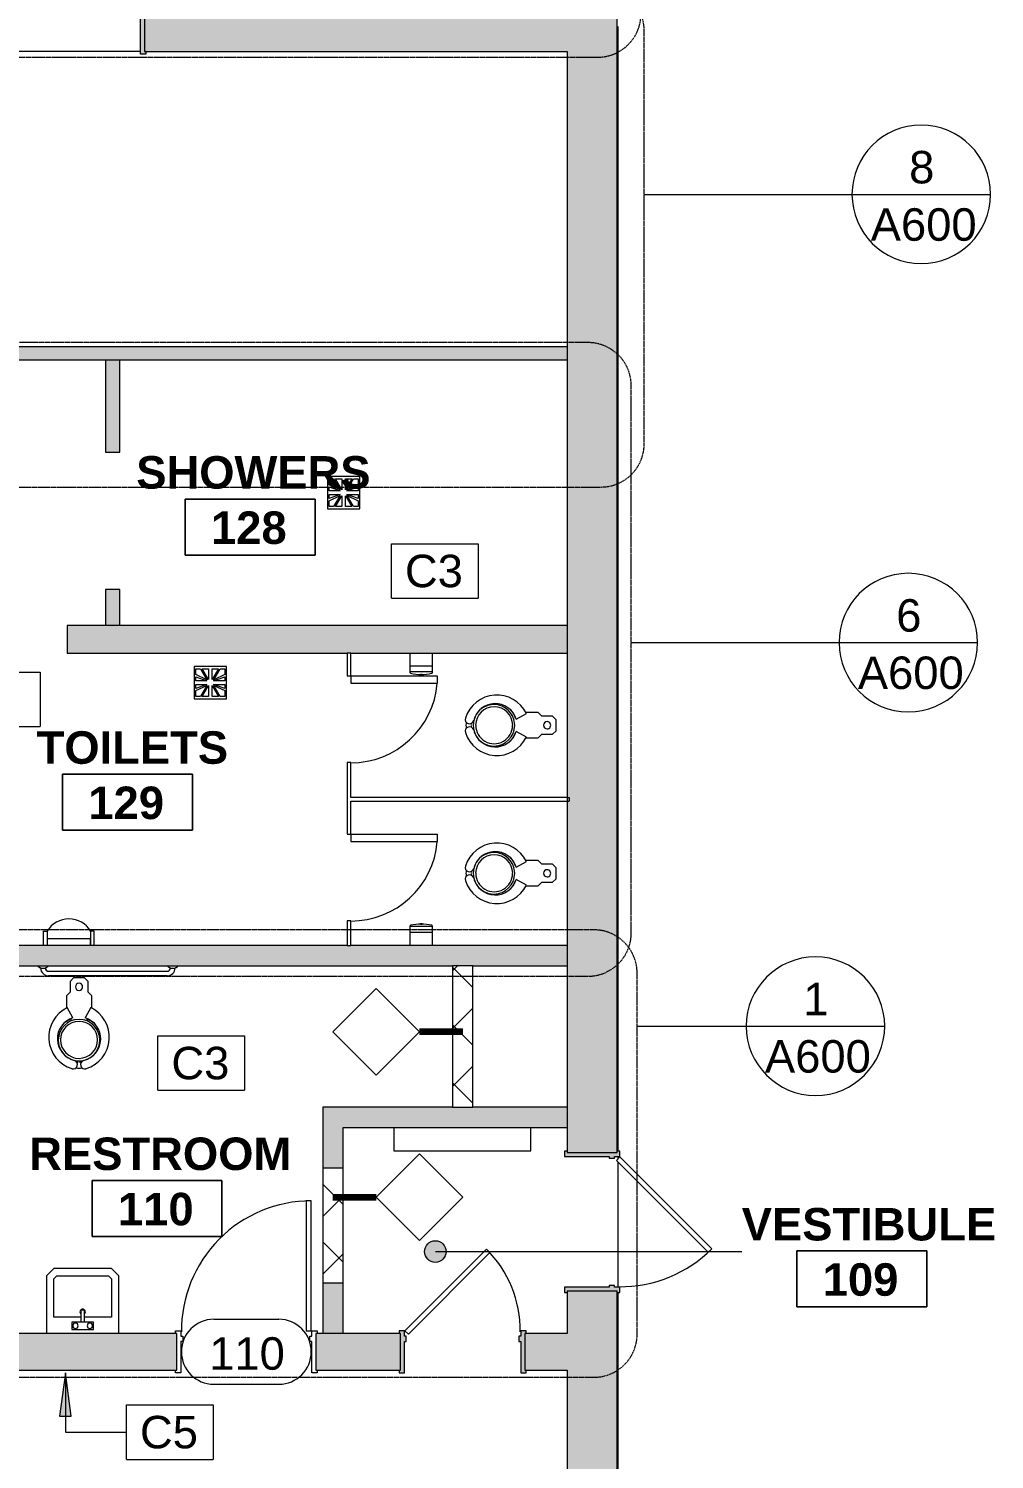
# Model space of a CAD drawing. Header units: inches. Extents: x 899 to 4491, y -721 to 1008.
# Drawn here: x 4172.1 to 4439.9, y 80.4 to 476.9 of the extents above; entities that cross this region are included whole.
import ezdxf

# ---------------------------------------------------------------- set-up
doc = ezdxf.new("R2010")
doc.units = ezdxf.units.IN
doc.header["$MEASUREMENT"] = 0
doc.linetypes.add('Dash Dot 3_16_', pattern=[0.3125, 0.1875, -0.0625, 0, -0.0625])
for name, color, linetype, lineweight in [('A-ANNO-KEYN', 231, 'Continuous', 9), ('A-ANNO-SYMB', 150, 'Continuous', 9), ('A-AREA-IDEN', 2, 'Continuous', 9), ('A-DOOR', 31, 'Continuous', 13), ('A-DOOR-IDEN', 31, 'Continuous', 9), ('A-FLOR', 192, 'Continuous', 13), ('A-WALL', 113, 'Continuous', 13), ('A-WALL-IDEN', 211, 'Continuous', 9), ('A-WALL-PATT', 111, 'Continuous', 13), ('I-FURN', 30, 'Continuous', 9), ('I-WALL', 2, 'Continuous', 13), ('M-EQPM', 50, 'Continuous', 13), ('P-SANR-FIXT', 6, 'Continuous', 13)]:
    doc.layers.add(name, color=color, linetype=linetype, lineweight=lineweight)
doc.styles.add('Arial', font='arial.ttf', dxfattribs={"height": 9})
doc.styles.add('Swis721 Lt BT', font='swissl.ttf', dxfattribs={"height": 9})
doc.styles.add('Swis721 Lt BT_B', font='', dxfattribs={"height": 9})
doc.styles.get('Swis721 Lt BT_B').set_extended_font_data('Swis721 Lt BT', bold=True)
pattern_1 = [(45, (3208.535, 0), (-8.01223, 8.01223), []), (135, (3208.535, 0), (-8.01223, -8.01223), [])]

# ---------------------------------------------------------------- blocks, each defined once
blk = doc.blocks.new('Door - Single - Solid Door 36_ x 84_-7220765-FIRST FLOOR CONSTRUCTION')
at = {"layer": 'A-DOOR'}
h = blk.add_hatch(color=250, dxfattribs=at)
h.paths.add_polyline_path([(22.12, 7.6), (22.12, -4.78), (21.62, -4.78), (21.62, -6.28), (22.12, -6.28), (22.12, -7.78), (23.62, -7.78), (23.62, -7.03), (23.24, -7.03), (23.24, 6.85), (23.62, 6.85), (23.62, 7.6), (23.24, 7.6)], flags=0)
h.paths.add_polyline_path([(-15.63, 7.6), (-15.63, 6.85), (-15.26, 6.85), (-15.26, -7.03), (-15.63, -7.03), (-15.63, -7.78), (-14.13, -7.78), (-14.13, -6.28), (-13.63, -6.28), (-13.63, -4.78), (-14.13, -4.78), (-14.13, 7.6), (-15.33, 7.6)], flags=0)
at = {"layer": 'A-DOOR', "color": 8, "lineweight": 20}
for p, q in [((-15.63, 7.6), (-14.13, 7.6)), ((-15.63, 6.85), (-15.63, 7.6)), ((-15.26, 6.85), (-15.63, 6.85)), ((-15.26, -7.03), (-15.26, 6.85)), ((-14.13, 7.6), (-14.13, -4.78)), ((22.12, 7.6), (23.62, 7.6)), ((22.12, -4.78), (22.12, 7.6)), ((23.24, 6.85), (23.24, -7.03)), ((23.62, 6.85), (23.24, 6.85)), ((23.62, 7.6), (23.62, 6.85)), ((-15.63, -7.03), (-15.26, -7.03)), ((-15.63, -7.78), (-15.63, -7.03)), ((-14.13, -7.78), (-15.63, -7.78)), ((-14.13, -4.78), (-13.63, -4.78)), ((-14.13, -6.28), (-14.13, -7.78)), ((-13.63, -6.28), (-14.13, -6.28)), ((-13.03, -6.8), (-14.01, -7.78)), ((-14.01, -7.78), (11.45, -33.23)), ((-13.63, -4.78), (-13.63, -6.28)), ((12.42, -32.26), (-13.03, -6.8)), ((21.62, -4.78), (22.12, -4.78)), ((21.62, -6.28), (21.62, -4.78)), ((22.12, -6.28), (21.62, -6.28)), ((22.12, -7.78), (22.12, -6.28)), ((23.62, -7.78), (22.12, -7.78)), ((23.24, -7.03), (23.62, -7.03)), ((23.62, -7.03), (23.62, -7.78)), ((11.45, -33.23), (12.42, -32.26))]:
    blk.add_line(p, q, dxfattribs=at)
at = {"layer": 'A-DOOR', "lineweight": 9}
blk.add_arc((-14.01, -7.78), 36, 315, 0.5, dxfattribs=at)
blk = doc.blocks.new('Door - Single - Solid Door 36_ x 84_-7220684-FIRST FLOOR CONSTRUCTION')
at = {"layer": 'A-DOOR'}
h = blk.add_hatch(color=250, dxfattribs=at)
h.paths.add_polyline_path([(23.62, 7.03), (23.62, 7.78), (22.12, 7.78), (22.12, 6.28), (21.62, 6.28), (21.62, 4.78), (22.12, 4.78), (22.12, -7.6), (23.62, -7.6), (23.62, -6.85), (23.24, -6.85), (23.24, 7.03)], flags=0)
h.paths.add_polyline_path([(-13.63, 4.78), (-13.63, 6.28), (-14.13, 6.28), (-14.13, 7.78), (-15.63, 7.78), (-15.63, 7.03), (-15.26, 7.03), (-15.26, -6.85), (-15.63, -6.85), (-15.63, -7.6), (-14.13, -7.6), (-14.13, 4.78)], flags=0)
at = {"layer": 'A-DOOR', "color": 8, "lineweight": 20}
for p, q in [((-14.01, 7.78), (11.45, 33.23)), ((12.42, 32.26), (-13.03, 6.8)), ((11.45, 33.23), (12.42, 32.26)), ((-15.63, 7.78), (-15.63, 7.03)), ((-14.13, 7.78), (-15.63, 7.78)), ((-14.13, 6.28), (-14.13, 7.78)), ((-13.63, 6.28), (-14.13, 6.28)), ((-14.13, -7.6), (-14.13, 4.78)), ((-14.13, 4.78), (-13.63, 4.78)), ((-13.03, 6.8), (-14.01, 7.78)), ((-13.63, 4.78), (-13.63, 6.28)), ((22.12, 6.28), (21.62, 6.28)), ((21.62, 6.28), (21.62, 4.78)), ((21.62, 4.78), (22.12, 4.78)), ((23.62, 7.78), (22.12, 7.78)), ((22.12, 7.78), (22.12, 6.28)), ((22.12, 4.78), (22.12, -7.6)), ((23.62, 7.03), (23.62, 7.78)), ((-15.63, -6.85), (-15.63, -7.6)), ((-15.63, -7.6), (-14.13, -7.6)), ((22.12, -7.6), (23.62, -7.6)), ((23.62, -7.6), (23.62, -6.85))]:
    blk.add_line(p, q, dxfattribs=at)
at = {"layer": 'A-DOOR', "lineweight": 9}
blk.add_arc((-14.01, 7.78), 36, 359.5, 45, dxfattribs=at)
blk = doc.blocks.new('Floor Drain 9L x 9W - Floor Drain 9L x 9W-V7-FIRST FLOOR CONSTRUCTION')
at = {"layer": 'P-SANR-FIXT', "lineweight": 9}
for p, q in [((4.5, 4.5), (-4.5, 4.5)), ((-4.5, 4.5), (-4.5, -4.5)), ((4.5, -4.5), (4.5, 4.5)), ((-4, 2.21), (-4, 3.83)), ((-4, 3.83), (-2.75, 3.83)), ((-0.99, 0.8), (-4, 2.21)), ((-4, 1.63), (-0.91, 0.5)), ((-4, 0.5), (-4, 1.63)), ((-0.91, 0.5), (-4, 0.5)), ((-2.75, 3.83), (-0.99, 0.8)), ((-0.5, 0.83), (-2.25, 3.83)), ((-2.25, 3.83), (-0.5, 3.83)), ((-0.5, 3.83), (-0.5, 0.83)), ((0.5, 3.83), (2.25, 3.83)), ((2.25, 3.83), (0.5, 0.83)), ((0.5, 0.83), (0.5, 3.83)), ((0.91, 0.5), (4, 1.63)), ((4, 0.5), (0.91, 0.5)), ((0.99, 0.8), (2.75, 3.83)), ((4, 2.21), (0.99, 0.8)), ((2.75, 3.83), (4, 3.83)), ((4, 3.83), (4, 2.21)), ((4, 1.63), (4, 0.5)), ((-4, -1.63), (-4, -0.5)), ((-4, -0.5), (-0.91, -0.5)), ((-0.91, -0.5), (-4, -1.63)), ((-4, -2.21), (-0.99, -0.8)), ((-4, -3.83), (-4, -2.21)), ((-2.75, -3.83), (-4, -3.83)), ((-0.99, -0.8), (-2.75, -3.83)), ((-2.25, -3.83), (-0.5, -0.83)), ((-0.5, -3.83), (-2.25, -3.83)), ((-0.5, -0.83), (-0.5, -3.83)), ((0.5, -3.83), (0.5, -0.83)), ((0.5, -0.83), (2.25, -3.83)), ((2.25, -3.83), (0.5, -3.83)), ((4, -1.63), (0.91, -0.5)), ((0.91, -0.5), (4, -0.5)), ((2.75, -3.83), (0.99, -0.8)), ((0.99, -0.8), (4, -2.21)), ((4, -3.83), (2.75, -3.83)), ((4, -0.5), (4, -1.63)), ((4, -2.21), (4, -3.83)), ((-4.5, -4.5), (4.5, -4.5))]:
    blk.add_line(p, q, dxfattribs=at)
blk = doc.blocks.new('Door - Single - Solid Door 32_ x 84_-7220631-FIRST FLOOR CONSTRUCTION')
at = {"layer": 'A-DOOR'}
h = blk.add_hatch(color=250, dxfattribs=at)
h.paths.add_polyline_path([(21.35, -5.72), (21.62, -5.72), (21.62, -4.97), (21.24, -4.97), (21.24, 5.15), (21.62, 5.15), (21.62, 5.9), (20.12, 5.9), (20.12, 4.4), (19.62, 4.4), (19.62, 2.9), (20.12, 2.9), (20.12, -5.72), (21.24, -5.72)], flags=0)
h.paths.add_polyline_path([(-12.38, -5.72), (-12.13, -5.72), (-12.13, 2.9), (-11.63, 2.9), (-11.63, 4.4), (-12.13, 4.4), (-12.13, 5.9), (-13.63, 5.9), (-13.63, 5.15), (-13.26, 5.15), (-13.26, -4.97), (-13.63, -4.97), (-13.63, -5.72), (-13.26, -5.72)], flags=0)
at = {"layer": 'A-DOOR', "color": 8, "lineweight": 20}
for p, q in [((-12.01, 5.9), (10.62, 28.53)), ((10.62, 28.53), (11.59, 27.56)), ((11.59, 27.56), (-11.03, 4.93)), ((-13.63, 5.9), (-13.63, 5.15)), ((-12.13, 5.9), (-13.63, 5.9)), ((-12.13, 4.4), (-12.13, 5.9)), ((-11.63, 4.4), (-12.13, 4.4)), ((-11.03, 4.93), (-12.01, 5.9)), ((-11.63, 2.9), (-11.63, 4.4)), ((20.12, 4.4), (19.62, 4.4)), ((19.62, 4.4), (19.62, 2.9)), ((21.62, 5.9), (20.12, 5.9)), ((20.12, 5.9), (20.12, 4.4)), ((21.62, 5.15), (21.62, 5.9)), ((-12.13, -5.72), (-12.13, 2.9)), ((-12.13, 2.9), (-11.63, 2.9)), ((19.62, 2.9), (20.12, 2.9)), ((20.12, 2.9), (20.12, -5.72)), ((-13.63, -4.97), (-13.63, -5.72)), ((-13.63, -5.72), (-12.13, -5.72)), ((20.12, -5.72), (21.62, -5.72)), ((21.62, -5.72), (21.62, -4.97))]:
    blk.add_line(p, q, dxfattribs=at)
at = {"layer": 'A-DOOR', "lineweight": 9}
blk.add_arc((-12.01, 5.9), 32, 359.5, 45, dxfattribs=at)
blk = doc.blocks.new('Heater 38W x 6_5D x 16H - Heater 38W x 6_5D x 16H-V12-FIRST FLOOR CONSTRUCTION')
at = {"layer": 'M-EQPM', "lineweight": 9}
for p, q in [((-19, 3.1875), (-19, -3.25)), ((19, -3.25), (19, 3.1875)), ((-19, -3.25), (19, -3.25))]:
    blk.add_line(p, q, dxfattribs=at)
blk = doc.blocks.new('Water Closet - Flush Valve - Floor Mounted - Private - Flushing Greater than 1_6 gpf-6857337-FIRST FLOOR CONSTRUCTION')
at = {"layer": 'P-SANR-FIXT', "lineweight": 9}
for p, q in [((-1.5, 0), (-2.5, -1)), ((-2.5, -1), (-2.5, -4)), ((1.5, 0), (-1.5, 0)), ((2.5, -1), (1.5, 0)), ((2.5, -4), (2.5, -1)), ((-2.5, -4), (-3.5, -5)), ((-3.5, -5), (-3.5, -8.38)), ((3.5, -5), (2.5, -4)), ((3.5, -8.38), (3.5, -5)), ((-1.69, -11.06), (-3.25, -8.22)), ((3.25, -8.22), (1.69, -11.06))]:
    blk.add_line(p, q, dxfattribs=at)
at = {"layer": 'P-SANR-FIXT', "lineweight": 9, "flags": 128}
for points in [[(-4.38, -12.79), (-4.22, -12.64), (-4.03, -12.48), (-3.84, -12.32), (-3.64, -12.17), (-3.43, -12.03), (-3.22, -11.89), (-3.01, -11.77), (-2.78, -11.65), (-2.56, -11.55), (-2.33, -11.45), (-2.09, -11.36), (-2, -11.33)], [(2, -11.33), (2.24, -11.41), (2.47, -11.51), (2.69, -11.61), (2.92, -11.72), (3.14, -11.84), (3.35, -11.97), (3.56, -12.11), (3.76, -12.26), (3.96, -12.41), (4.15, -12.57), (4.33, -12.74), (4.38, -12.8)], [(-0.2, -23.5), (-0.25, -23.5), (-0.5, -23.48), (-0.56, -23.47)], [(0.56, -23.47), (0.35, -23.49), (0.1, -23.5)]]:
    blk.add_lwpolyline(points, dxfattribs=at)
at = {"layer": 'P-SANR-FIXT', "lineweight": 9}
for centre, radius, start, end in [((0, -2.5), 1, 360, 180), ((0, -2.5), 1, 180, 360), ((0.74, -16.45), 9.14, 115.8609, 252.5741), ((0.1, -16.91), 6.11, 106.9633, 257.0367), ((0, -17.25), 5.75, 0, 180), ((0, -17.25), 5.75, 104.0429, 108.5788), ((-0.1, -16.91), 6.11, 282.9633, 73.0367), ((0, -17.25), 5.75, 71.4212, 75.9571), ((-0.74, -16.45), 9.14, 287.4259, 64.1391), ((0, -17.25), 5.75, 161.4419, 165.9707), ((0, -17.19), 5.13, 90, 270), ((0, -17.25), 5.75, 146.5915, 151.9011), ((0, -17.25), 5.75, 132.2685, 137.754), ((0, -17.25), 5.75, 118.1189, 123.4335), ((0, -17.19), 5.12, 270, 90), ((0, -17.25), 5.75, 56.5665, 61.8811), ((0, -17.25), 5.75, 42.246, 47.7315), ((0, -17.25), 5.75, 28.0989, 33.4085), ((0, -17.25), 5.75, 14.0293, 18.5581), ((0, -17.25), 5.75, 180, 238.3584), ((0, -17.25), 5.75, 301.6416, 0), ((0, -17.25), 5.75, 240.6149, 251.1591), ((-1.64, -24.02), 1.21, 252.5741, 72.5741), ((0, -17.25), 5.75, 255.8551, 284.1449), ((1.64, -24.02), 1.21, 107.4259, 287.4259), ((0, -17.25), 5.75, 288.8409, 299.3851), ((0, -17.25), 7.75, 263.5978, 276.4022)]:
    blk.add_arc(centre, radius, start, end, dxfattribs=at)
blk = doc.blocks.new('Door - Single - Solid Door 36_ x 84_-7146184-FIRST FLOOR CONSTRUCTION')
at = {"layer": 'A-DOOR', "lineweight": 9}
for p, q in [((-15.63, 5.72), (-14.13, 5.72)), ((-15.63, 4.97), (-15.63, 5.72)), ((-14.13, 5.72), (-14.13, -2.9)), ((22.12, 5.72), (23.62, 5.72)), ((22.12, -2.9), (22.12, 5.72)), ((23.62, 5.72), (23.62, 4.97)), ((-14.13, -2.9), (-13.63, -2.9)), ((-13.63, -2.9), (-13.63, -4.4)), ((21.62, -2.9), (22.12, -2.9)), ((21.62, -4.4), (21.62, -2.9)), ((-15.63, -5.9), (-15.63, -5.15)), ((-14.13, -5.9), (-15.63, -5.9)), ((-14.13, -4.4), (-14.13, -5.9)), ((-13.63, -4.4), (-14.13, -4.4)), ((22.12, -4.4), (21.62, -4.4)), ((22.12, -5.9), (22.12, -4.4)), ((23.62, -5.9), (22.12, -5.9)), ((23.62, -5.15), (23.62, -5.9))]:
    blk.add_line(p, q, dxfattribs=at)
at = {"layer": 'A-DOOR'}
for p, q in [((-12.63, -5.9), (-14.01, -5.9)), ((-14.01, -5.9), (-14.01, -41.9)), ((-12.63, -41.9), (-12.63, -5.9)), ((-14.01, -41.9), (-12.63, -41.9))]:
    blk.add_line(p, q, dxfattribs=at)
at = {"layer": 'A-DOOR', "lineweight": 9}
blk.add_arc((-14.01, -5.9), 36, 270, 0.5, dxfattribs=at)
blk = doc.blocks.new('Lavatory - Wall Mounted - 20_x18_ - Public-6857333-FIRST FLOOR CONSTRUCTION')
at = {"layer": 'P-SANR-FIXT', "lineweight": 9}
for p, q in [((-436.49, -42.99), (-452.49, -42.99)), ((-434.49, -44.99), (-436.49, -42.99)), ((-447.99, -52.49), (-447.99, -44.99)), ((-447.99, -44.99), (-437.31, -44.99)), ((-437.31, -44.99), (-436.49, -45.82)), ((-436.49, -45.82), (-436.49, -60.16)), ((-434.49, -60.99), (-434.49, -44.99)), ((-449.36, -49.99), (-451.36, -49.99)), ((-451.36, -49.99), (-451.36, -55.99)), ((-449.36, -55.99), (-449.36, -49.99)), ((-449.36, -53.49), (-449.36, -52.49)), ((-445.9, -52.49), (-449.36, -52.49)), ((-449.36, -53.49), (-445.9, -53.49)), ((-447.99, -60.99), (-447.99, -53.49)), ((-445.9, -52.49), (-445.9, -53.49)), ((-451.36, -55.99), (-449.36, -55.99)), ((-452.49, -62.99), (-436.49, -62.99)), ((-437.31, -60.99), (-447.99, -60.99)), ((-436.49, -60.16), (-437.31, -60.99)), ((-436.49, -62.99), (-434.49, -60.99))]:
    blk.add_line(p, q, dxfattribs=at)
for centre, start, end in [((-450.36, -50.99), 90, 270), ((-450.36, -50.99), 270, 90), ((-450.36, -54.99), 90, 270), ((-450.36, -54.99), 270, 90), ((-446.49, -52.99), 90, 135), ((-446.49, -52.99), 90, 135), ((-446.49, -52.99), 225, 270), ((-446.49, -52.99), 225, 270), ((-446.49, -52.99), 45, 90), ((-446.49, -52.99), 45, 90), ((-446.49, -52.99), 270, 315), ((-446.49, -52.99), 270, 315), ((-446.49, -52.99), 322.3964, 37.6036), ((-446.49, -52.99), 322.3964, 37.6036)]:
    blk.add_arc(centre, 0.75, start, end, dxfattribs=at)
blk = doc.blocks.new('P-Grab_Bar-36in - 36 INCH-3759717-FIRST FLOOR CONSTRUCTION')
at = {"layer": 'I-FURN'}
for p, q in [((-795.79, 226.33), (-795.79, 226.47)), ((-792.99, 226.33), (-795.79, 226.33)), ((-795.09, 226.94), (-795.03, 226.94)), ((-793.75, 226.94), (-795.03, 226.94)), ((-793.75, 226.94), (-793.68, 226.94)), ((-792.99, 226.47), (-792.99, 226.33)), ((-792.82, 229.12), (-759.96, 229.12)), ((-759.96, 227.85), (-792.82, 227.85)), ((-759.79, 226.33), (-759.79, 226.47)), ((-756.99, 226.33), (-759.79, 226.33)), ((-759.09, 226.94), (-759.02, 226.94)), ((-757.75, 226.94), (-759.02, 226.94)), ((-757.75, 226.94), (-757.68, 226.94)), ((-756.99, 226.47), (-756.99, 226.33))]:
    blk.add_line(p, q, dxfattribs=at)
for centre, radius, start, end in [((-795.7, 226.47), 0.0934, 88.0011, 180), ((-795.7, 226.66), 0.0984, 272.9558, 347.0471), ((-795.52, 226.59), 0.0975, 89.156, 150.8479), ((-795.53, 226.79), 0.0998, 280.0133, 343.9943), ((-795.35, 226.71), 0.0983, 82.1862, 147.824), ((-795.34, 227.07), 0.259, 270.2678, 327.7398), ((-795.09, 226.91), 0.0327, 86.7864, 147.7398), ((-792.82, 226.91), 2.21, 90, 179.1445), ((-792.81, 226.9), 0.946, 90.5765, 177.6589), ((-793.68, 226.91), 0.0327, 32.2602, 93.2136), ((-793.44, 227.07), 0.259, 212.2602, 269.7322), ((-793.42, 226.71), 0.0983, 32.176, 97.8138), ((-793.25, 226.79), 0.0998, 196.0057, 259.9867), ((-793.26, 226.59), 0.0975, 29.1521, 90.844), ((-793.08, 226.66), 0.0984, 192.9529, 267.0442), ((-793.08, 226.47), 0.0934, 0, 91.9989), ((-759.96, 226.91), 2.21, 0.8636, 89.8856), ((-759.97, 226.9), 0.946, 2.3393, 89.6607), ((-759.7, 226.47), 0.0934, 88, 180), ((-759.7, 226.66), 0.0984, 272.955, 347.045), ((-759.52, 226.59), 0.0975, 89.1532, 150.8468), ((-759.53, 226.79), 0.0998, 280.0117, 343.9883), ((-759.35, 226.71), 0.0983, 82.1794, 147.8206), ((-759.34, 227.07), 0.259, 270.2661, 327.7339), ((-759.09, 226.91), 0.0327, 86.7675, 147.7339), ((-757.68, 226.91), 0.0327, 32.2704, 93.2464), ((-757.44, 227.07), 0.259, 212.2704, 269.7352), ((-757.42, 226.71), 0.0983, 32.1818, 97.8257), ((-757.25, 226.79), 0.0998, 196.0161, 259.9895), ((-757.26, 226.59), 0.0975, 29.154, 90.8489), ((-757.08, 226.66), 0.0984, 192.9565, 267.0456), ((-757.08, 226.47), 0.0934, 0, 92.0008)]:
    blk.add_arc(centre, radius, start, end, dxfattribs=at)
blk = doc.blocks.new('P-Urinal-Wall-3D - P-Urinal-Wall-3D-7095490-FIRST FLOOR CONSTRUCTION')
at = {"layer": 'P-SANR-FIXT', "lineweight": 9}
for p, q in [((-11.29, 2.81), (-11.29, 6.81)), ((-11.29, 6.81), (-10.29, 6.81)), ((-10.29, 6.81), (-10.29, 2.81)), ((1.71, 4.66), (-10.29, 4.66)), ((-10.29, 4.66), (-10.29, 2.81)), ((2.73, 6.81), (1.71, 6.81)), ((1.71, 6.81), (1.71, 2.81)), ((1.71, 2.81), (1.71, 4.66)), ((2.73, 2.81), (2.73, 6.81))]:
    blk.add_line(p, q, dxfattribs=at)
blk.add_arc((-4.29, 3.21), 7, 31.0027, 148.9973, dxfattribs=at)
blk = doc.blocks.new('Single-Flush - 24_ x 80_-6917576-FIRST FLOOR CONSTRUCTION')
at = {"layer": 'A-DOOR', "lineweight": 20}
for p, q in [((10, -0.5), (10, -24.48)), ((12, -0.5), (10, -0.5)), ((12, -0.5), (12, -24.48)), ((12, -24.48), (10, -24.48))]:
    blk.add_line(p, q, dxfattribs=at)
at = {"layer": 'A-DOOR', "lineweight": 9}
blk.add_arc((12, -0.5), 24.07, 180, 265.2331, dxfattribs=at)
blk = doc.blocks.new('Toilet-Tissue-Dispenser_Bobrick_B-4288 - B-4288-V55-FIRST FLOOR CONSTRUCTION')
at = {"layer": 'P-SANR-FIXT', "lineweight": 9}
for p, q in [((1075.48, 228.07), (1069.41, 228.07)), ((1069.42, 222.83), (1069.42, 228.32)), ((1075.48, 226.45), (1069.42, 226.45)), ((1072.2, 228.83), (1072.2, 228.76)), ((1072.7, 228.83), (1072.2, 228.83)), ((1072.2, 228.83), (1072.7, 228.83)), ((1072.7, 228.76), (1072.2, 228.76)), ((1072.2, 228.76), (1072.7, 228.76)), ((1072.7, 228.76), (1072.7, 228.83)), ((1075.48, 228.32), (1075.48, 222.83))]:
    blk.add_line(p, q, dxfattribs=at)
for centre, radius, start, end in [((1069.54, 228.32), 0.125, 102.3594, 180), ((1072.45, 215.06), 13.7, 90, 102.3594), ((1072.45, 215.06), 13.7, 77.6406, 90), ((1075.35, 228.32), 0.125, 0, 77.6406)]:
    blk.add_arc(centre, radius, start, end, dxfattribs=at)
blk = doc.blocks.new('Toilet-Tissue-Dispenser_Bobrick_B-4288 - B-4288-7201692-FIRST FLOOR CONSTRUCTION')
at = {"layer": 'P-SANR-FIXT', "lineweight": 9}
for p, q in [((1069.42, 298.37), (1069.42, 303.87)), ((1075.48, 303.87), (1075.48, 298.37)), ((1075.48, 298.63), (1069.41, 298.63)), ((1075.48, 300.25), (1069.42, 300.25)), ((1072.2, 297.93), (1072.2, 297.86)), ((1072.7, 297.93), (1072.2, 297.93)), ((1072.2, 297.93), (1072.7, 297.93)), ((1072.7, 297.86), (1072.2, 297.86)), ((1072.2, 297.86), (1072.7, 297.86)), ((1072.7, 297.86), (1072.7, 297.93))]:
    blk.add_line(p, q, dxfattribs=at)
for centre, radius, start, end in [((1069.54, 298.37), 0.125, 180, 257.6406), ((1072.45, 311.64), 13.7, 257.6406, 270), ((1072.45, 311.64), 13.7, 270, 282.3594), ((1075.35, 298.37), 0.125, 282.3594, 0)]:
    blk.add_arc(centre, radius, start, end, dxfattribs=at)
blk = doc.blocks.new('Floor Plan - Callout Head-3511279-FIRST FLOOR CONSTRUCTION')
at = {"layer": 'A-ANNO-SYMB'}
blk.add_line((-0.2, 0), (0.2, 0), dxfattribs=at)
for start, end in [(360, 180), (180, 360)]:
    blk.add_arc((0, 0), 0.2, start, end, dxfattribs=at)
blk = doc.blocks.new('Room Tag - Room Name and Number-3379422-FIRST FLOOR CONSTRUCTION')
at = {"layer": 'A-AREA-IDEN'}
for p, q in [((-0.1881, -0.1636), (-0.1881, -0.0018)), ((-0.1881, -0.0018), (0.1869, -0.0018)), ((0.1869, -0.0018), (-0.1881, -0.0018)), ((-0.1881, -0.0018), (-0.1881, -0.1636)), ((0.1869, -0.0018), (0.1869, -0.1636)), ((0.1869, -0.1636), (0.1869, -0.0018)), ((0.1869, -0.1636), (-0.1881, -0.1636)), ((-0.1881, -0.1636), (0.1869, -0.1636))]:
    blk.add_line(p, q, dxfattribs=at)
blk = doc.blocks.new('Keynote Tag - Keynote Number - Boxed-135510-FIRST FLOOR CONSTRUCTION')
at = {"layer": 'A-ANNO-KEYN'}
for p, q in [((-0.125, -0.0792), (-0.125, 0.0781)), ((-0.125, 0.0781), (0.125, 0.0781)), ((0.125, 0.0781), (0.125, -0.0792)), ((-0.125, -0.0792), (0.125, -0.0792))]:
    blk.add_line(p, q, dxfattribs=at)
blk = doc.blocks.new('Door Tag - Door Tag-41184-FIRST FLOOR CONSTRUCTION')
at = {"layer": 'A-DOOR-IDEN'}
for p, q in [((-0.09375, 0.09375), (0.09375, 0.09375)), ((-0.09375, -0.09375), (0.09375, -0.09375))]:
    blk.add_line(p, q, dxfattribs=at)
for centre, start, end in [((-0.09375, 0), 90, 270), ((0.09375, 0), 270, 90)]:
    blk.add_arc(centre, 0.09375, start, end, dxfattribs=at)
blk = doc.blocks.new('Wall Tag - 1_4_-62626-FIRST FLOOR CONSTRUCTION')
at = {"layer": 'A-WALL-IDEN'}
for p, q in [((-0.125, 0), (0, 0.125)), ((0, 0.125), (0.125, 0)), ((-0.125, 0), (0, -0.125)), ((0, -0.125), (0.125, 0))]:
    blk.add_line(p, q, dxfattribs=at)

msp = doc.modelspace()

# ---------------------------------------------------------------- hatches: boundary and pattern name
at = {"layer": 'A-ANNO-KEYN'}
msp.add_hatch(color=256, dxfattribs=at).paths.add_polyline_path([(4182.31, 104.41), (4180.73, 92.41), (4183.89, 92.41)], flags=0)
at = {"layer": 'A-AREA-IDEN'}
h = msp.add_hatch(color=256, dxfattribs=at)
edge = h.paths.add_edge_path(flags=0)
edge.add_arc((4284.89, 138.01), 3, 0, 360)
at = {"layer": 'A-WALL-PATT', "lineweight": 9}
h = msp.add_hatch(color=7, dxfattribs=at)
h.paths.add_polyline_path([(4236.88, 470.58), (4321.45, 470.58), (4321.45, 484.45), (4204.24, 484.45), (4204.24, 470.58), (4206.84, 470.58)], flags=0)
h.paths.add_polyline_path([(4165.37, 470.58), (4165.74, 470.58), (4165.74, 484.45), (4013.61, 484.45), (4013.61, 470.58), (4161.13, 470.58)], flags=0)
h = msp.add_hatch(color=7, dxfattribs=at)
h.paths.add_polyline_path([(4327.87, -143.29), (4335.33, -143.29), (4335.33, 127), (4321.45, 127), (4321.45, -143.29)], flags=0)
h.paths.add_polyline_path([(4335.33, 165.5), (4335.33, 484.45), (4321.45, 484.45), (4321.45, 165.5)], flags=0)
for points in [[(4298.25, 385.12), (4321.45, 385.12), (4321.45, 388.74), (4151.08, 388.74), (4151.08, 385.12), (4252.54, 385.12)], [(4197.45, 359.5), (4197.45, 385.12), (4193.45, 385.12), (4193.45, 359.5)], [(4197.45, 311.5), (4197.45, 321.5), (4193.45, 321.5), (4193.45, 311.5)], [(4286.83, 303.87), (4321.45, 303.87), (4321.45, 311.5), (4182.78, 311.5), (4182.78, 303.87), (4275.4, 303.87)], [(4298.25, 217.2), (4321.45, 217.2), (4321.45, 222.83), (4130.22, 222.82), (4130.25, 222.36), (4130.38, 222.36), (4130.38, 222.27), (4130.25, 222.27), (4130.22, 218.83), (4114.6, 218.83), (4114.6, 222.83), (4038.73, 222.83), (4038.73, 217.2), (4295.3, 217.2)], [(4321.45, 172.39), (4321.45, 178.01), (4259.3, 178.01), (4259.3, 172.39)]]:
    msp.add_hatch(color=7, dxfattribs=at).paths.add_polyline_path(points, flags=0)
h = msp.add_hatch(dxfattribs=at)
h.set_pattern_fill('FP_1', color=256, style=0, pattern_type=2)
h.set_pattern_definition(pattern_1)
h.paths.add_polyline_path([(4289.68, 178.01), (4295.3, 178.01), (4295.3, 217.2), (4289.68, 217.2), (4289.68, 181.14)], flags=0)
h = msp.add_hatch(color=7, dxfattribs=at)
h.paths.add_polyline_path([(4253.68, 115.31), (4259.3, 115.31), (4259.3, 129.25), (4253.68, 129.25), (4253.68, 126.03)], flags=0)
h.paths.add_polyline_path([(4253.68, 161.25), (4259.3, 161.25), (4259.3, 178.01), (4253.68, 178.01), (4253.68, 165.5)], flags=0)
h = msp.add_hatch(dxfattribs=at)
h.set_pattern_fill('FP_1', color=256, style=0, pattern_type=2)
h.set_pattern_definition(pattern_1)
h.paths.add_polyline_path([(4259.3, 129.25), (4259.3, 161.25), (4253.68, 161.25), (4253.68, 129.25)], flags=0)
h = msp.add_hatch(color=7, dxfattribs=at)
h.paths.add_polyline_path([(4252.54, 105.19), (4275.19, 105.19), (4275.19, 115.31), (4251.74, 115.31), (4251.74, 105.19)], flags=0)
h.paths.add_polyline_path([(4309.69, 105.19), (4321.45, 105.19), (4321.45, 115.31), (4309.69, 115.31), (4309.69, 105.41)], flags=0)
h.paths.add_polyline_path([(4162.48, 105.19), (4213.24, 105.19), (4213.24, 115.31), (4158.8, 115.31), (4158.8, 105.19), (4161.13, 105.19)], flags=0)
h.paths.add_polyline_path([(4092.57, 105.19), (4120.3, 105.19), (4120.3, 115.31), (4094.32, 115.31), (4094.36, 114.85), (4094.48, 114.85), (4094.48, 114.76), (4094.36, 114.76), (4094.32, 111.31), (4078.71, 111.31), (4078.7, 115.31), (3980.14, 115.31), (3980.14, 105.19), (4069.71, 105.19)], flags=0)
h.paths.add_polyline_path([(3945.64, 105.19), (3945.64, 115.31), (3880.14, 115.31), (3880.14, 105.19), (3886.88, 105.19)], flags=0)
h.paths.add_polyline_path([(3817.09, 105.19), (3845.64, 105.19), (3845.64, 115.31), (3669.76, 115.31), (3669.76, 105.19), (3795.47, 105.19)], flags=0)
h.paths.add_polyline_path([(3635.26, 105.19), (3635.26, 115.31), (3515.39, 115.31), (3515.39, 105.19), (3629.94, 105.19)], flags=0)

# ---------------------------------------------------------------- linework, layer by layer
at = {"layer": 'A-ANNO-KEYN'}
for p, q in [((4182.31, 104.41), (4180.73, 92.41)), ((4183.89, 92.41), (4182.31, 104.41)), ((4182.31, 104.41), (4182.31, 87.98)), ((4180.73, 92.41), (4183.89, 92.41)), ((4182.31, 87.98), (4199.29, 87.98))]:
    msp.add_line(p, q, dxfattribs=at)
at = {"layer": 'A-ANNO-SYMB', "linetype": 'Dash Dot 3_16_'}
for p, q in [((4342.8, 361.88), (4342.8, 476.32)), ((3948.82, 469), (4329.91, 469)), ((4327.21, 389.91), (4085.53, 389.91)), ((4339.21, 226.32), (4339.21, 377.91)), ((4001.09, 349.88), (4330.8, 349.88)), ((4328.84, 227.17), (4048.22, 227.17)), ((4085.53, 214.32), (4327.21, 214.32)), ((4340.84, 115.18), (4340.84, 215.17)), ((4048.22, 103.18), (4328.84, 103.18))]:
    msp.add_line(p, q, dxfattribs=at)
at = {"layer": 'A-ANNO-SYMB'}
for p, q in [((4342.8, 430.99), (4400.4, 430.99)), ((4339.21, 306.77), (4396.81, 306.77)), ((4340.84, 200.47), (4371.07, 200.47))]:
    msp.add_line(p, q, dxfattribs=at)
at = {"layer": 'A-ANNO-SYMB', "linetype": 'Dash Dot 3_16_'}
for centre, start, end in [((4330.8, 476.32), 0, 90), ((4329.91, 481), 270, 0), ((4327.21, 377.91), 0, 90), ((4330.8, 361.88), 270, 0), ((4327.21, 226.32), 270, 0), ((4328.84, 215.17), 0, 90), ((4328.84, 115.18), 270, 0)]:
    msp.add_arc(centre, 12, start, end, dxfattribs=at)
at = {"layer": 'A-AREA-IDEN'}
msp.add_line((4284.89, 138.01), (4369.83, 138.01), dxfattribs=at)
msp.add_circle((4284.89, 138.01), 3, dxfattribs=at)
at = {"layer": 'A-FLOR'}
for p, q in [((4335.61, 165.88), (4335.61, 477.52)), ((4203.12, 470.58), (4166.87, 470.58)), ((4335.61, 163.78), (4335.61, 164.38)), ((4335.61, 128.13), (4335.61, 162.78)), ((4335.61, -157.62), (4335.61, 126.63))]:
    msp.add_line(p, q, dxfattribs=at)
at = {"layer": 'A-WALL', "color": 8, "lineweight": 20}
for p, q in [((4335.33, 165.5), (4335.33, 484.45)), ((4204.62, 470.58), (4321.45, 470.58)), ((4321.45, 470.58), (4321.45, 388.74)), ((4321.45, 388.74), (4154.71, 388.74)), ((4151.08, 385.12), (4193.45, 385.12)), ((4193.45, 385.12), (4193.45, 359.5)), ((4197.45, 385.12), (4321.45, 385.12)), ((4197.45, 359.5), (4197.45, 385.12)), ((4321.45, 385.12), (4321.45, 311.5)), ((4193.45, 359.5), (4197.45, 359.5)), ((4197.45, 321.5), (4193.45, 321.5)), ((4193.45, 321.5), (4193.45, 311.5)), ((4197.45, 311.5), (4197.45, 321.5)), ((4193.45, 311.5), (4182.78, 311.5)), ((4182.78, 311.5), (4182.78, 303.87)), ((4321.45, 311.5), (4197.45, 311.5)), ((4182.78, 303.87), (4260.45, 303.87)), ((4261.45, 303.87), (4321.45, 303.87)), ((4321.45, 303.87), (4321.45, 222.83)), ((4260.45, 222.83), (4131.03, 222.83)), ((4321.45, 222.83), (4261.45, 222.83)), ((4168.11, 217.2), (4174.71, 217.2)), ((4177.51, 217.2), (4210.71, 217.2)), ((4213.51, 217.2), (4289.68, 217.2)), ((4295.3, 217.2), (4321.45, 217.2)), ((4321.45, 217.2), (4321.45, 178.01)), ((4253.68, 178.01), (4253.68, 161.25)), ((4289.68, 178.01), (4253.68, 178.01)), ((4321.45, 178.01), (4295.3, 178.01)), ((4259.3, 161.25), (4259.3, 172.39)), ((4259.3, 172.39), (4321.45, 172.39)), ((4321.45, 172.39), (4321.45, 165.5)), ((4321.45, 165.5), (4335.33, 165.5)), ((4253.68, 129.25), (4253.68, 115.31)), ((4259.3, 115.31), (4259.3, 129.25)), ((4335.33, 127), (4321.45, 127)), ((4321.45, 127), (4321.45, 115.31)), ((4335.33, -157.16), (4335.33, 127)), ((4321.45, 105.19), (4321.45, -143.29))]:
    msp.add_line(p, q, dxfattribs=at)
at = {"layer": 'A-WALL', "color": 55}
for p, q in [((4321.45, 388.74), (4321.45, 385.12)), ((4193.45, 385.12), (4197.45, 385.12)), ((4197.45, 311.5), (4193.45, 311.5)), ((4321.45, 311.5), (4321.45, 303.87)), ((4321.45, 222.83), (4321.45, 217.2)), ((4321.45, 178.01), (4321.45, 172.39)), ((4259.3, 115.31), (4253.68, 115.31))]:
    msp.add_line(p, q, dxfattribs=at)
at = {"layer": 'A-WALL'}
for p, q in [((4261.45, 303.87), (4260.45, 303.87)), ((4321.45, 263.85), (4321.95, 263.85)), ((4321.45, 262.85), (4321.95, 262.85)), ((4260.45, 222.83), (4261.45, 222.83)), ((4289.68, 217.2), (4289.68, 178.01)), ((4295.3, 217.2), (4289.68, 217.2)), ((4295.3, 178.01), (4295.3, 217.2)), ((4289.68, 178.01), (4295.3, 178.01)), ((4253.68, 161.25), (4253.68, 129.25)), ((4259.3, 129.25), (4259.3, 161.25))]:
    msp.add_line(p, q, dxfattribs=at)
at = {"layer": 'A-WALL', "lineweight": 9}
for p, q in [((4253.68, 161.25), (4259.3, 161.25)), ((4259.3, 129.25), (4253.68, 129.25))]:
    msp.add_line(p, q, dxfattribs=at)
at = {"layer": 'A-WALL-IDEN', "lineweight": 90}
for p, q in [((4292.49, 198.92), (4280.49, 198.92)), ((4256.49, 153.12), (4268.49, 153.12))]:
    msp.add_line(p, q, dxfattribs=at)
at = {"layer": 'A-WALL-IDEN'}
for p, q in [((4292.49, 198.92), (4280.49, 198.92)), ((4256.49, 153.12), (4268.49, 153.12))]:
    msp.add_line(p, q, dxfattribs=at)
at = {"layer": 'I-WALL'}
for p, q in [((4260.45, 303.87), (4260.45, 297.52)), ((4261.45, 297.52), (4261.45, 303.87)), ((4260.45, 297.52), (4261.45, 297.52)), ((4261.45, 273.52), (4260.45, 273.52)), ((4260.45, 273.52), (4260.45, 253.68)), ((4261.45, 263.85), (4261.45, 273.52)), ((4321.45, 263.85), (4261.45, 263.85)), ((4261.45, 253.68), (4261.45, 262.85)), ((4261.45, 262.85), (4321.45, 262.85)), ((4260.45, 253.68), (4261.45, 253.68)), ((4261.45, 229.68), (4260.45, 229.68)), ((4260.45, 229.68), (4260.45, 222.83)), ((4261.45, 222.83), (4261.45, 229.68))]:
    msp.add_line(p, q, dxfattribs=at)
at = {"layer": 'I-WALL', "lineweight": 9}
msp.add_line((4321.95, 263.85), (4321.95, 262.85), dxfattribs=at)
at = {"layer": 'I-WALL', "color": 8, "lineweight": 20}
for p, q in [((4213.24, 115.31), (4158.8, 115.31)), ((4213.24, 105.19), (4213.24, 115.31)), ((4253.68, 115.31), (4251.74, 115.31)), ((4251.74, 115.31), (4251.74, 105.19)), ((4275.19, 115.31), (4259.3, 115.31)), ((4275.19, 105.19), (4275.19, 115.31)), ((4321.45, 115.31), (4309.69, 115.31)), ((4309.69, 115.31), (4309.69, 105.19)), ((4158.8, 105.19), (4213.24, 105.19)), ((4251.74, 105.19), (4275.19, 105.19)), ((4309.69, 105.19), (4321.45, 105.19))]:
    msp.add_line(p, q, dxfattribs=at)

# ---------------------------------------------------------------- block references
at = {"layer": 'A-ANNO-KEYN', "xscale": 95.99999999999994, "yscale": 95.99999999999994, "zscale": 95.99999999999994}
for p in [(4284.75, 326.67), (4163.37, 291.08), (4219.99, 190.3), (4211.29, 88.03)]:
    msp.add_blockref('Keynote Tag - Keynote Number - Boxed-135510-FIRST FLOOR CONSTRUCTION', p, dxfattribs=at)
at = {"layer": 'A-ANNO-SYMB', "xscale": 95.99999999999994, "yscale": 95.99999999999994, "zscale": 95.99999999999994}
for p in [(4419.6, 430.99), (4416.01, 306.77), (4390.27, 200.47)]:
    msp.add_blockref('Floor Plan - Callout Head-3511279-FIRST FLOOR CONSTRUCTION', p, dxfattribs=at)
at = {"layer": 'A-AREA-IDEN', "xscale": 95.99999999999994, "yscale": 95.99999999999994, "zscale": 95.99999999999994}
for p in [(4233.6, 346.73), (4199.58, 270.47), (4207.8, 157.89), (4403.19, 138.38)]:
    msp.add_blockref('Room Tag - Room Name and Number-3379422-FIRST FLOOR CONSTRUCTION', p, dxfattribs=at)
at = {"layer": 'A-DOOR'}
for name, p, rotation in [('Door - Single - Solid Door 36_ x 84_-7220765-FIRST FLOOR CONSTRUCTION', (4188.99, 477.43), 180), ('Single-Flush - 24_ x 80_-6917576-FIRST FLOOR CONSTRUCTION', (4260.95, 285.52), 89.9999999999999), ('Single-Flush - 24_ x 80_-6917576-FIRST FLOOR CONSTRUCTION', (4260.95, 241.68), 89.9999999999999), ('Door - Single - Solid Door 36_ x 84_-7220684-FIRST FLOOR CONSTRUCTION', (4328.3, 150.25), 269.9999999999999), ('Door - Single - Solid Door 36_ x 84_-7146184-FIRST FLOOR CONSTRUCTION', (4236.48, 110.16), 180)]:
    msp.add_blockref(name, p, dxfattribs=dict(at, rotation=rotation))
msp.add_blockref('Door - Single - Solid Door 32_ x 84_-7220631-FIRST FLOOR CONSTRUCTION', (4288.45, 110.16), dxfattribs=at)
at = {"layer": 'A-DOOR-IDEN', "xscale": 95.99999999999994, "yscale": 95.99999999999994, "zscale": 95.99999999999994}
msp.add_blockref('Door Tag - Door Tag-41184-FIRST FLOOR CONSTRUCTION', (4232.49, 110.25), dxfattribs=at)
at = {"layer": 'A-WALL-IDEN', "xscale": 95.99999999999994, "yscale": 95.99999999999994, "zscale": 95.99999999999994}
for p in [(4268.49, 198.92), (4280.49, 153.12)]:
    msp.add_blockref('Wall Tag - 1_4_-62626-FIRST FLOOR CONSTRUCTION', p, dxfattribs=at)
at = {"layer": 'M-EQPM', "lineweight": 9}
msp.add_blockref('Heater 38W x 6_5D x 16H - Heater 38W x 6_5D x 16H-V12-FIRST FLOOR CONSTRUCTION', (4292.39, 169.2), dxfattribs=at)
at = {"layer": 'P-SANR-FIXT', "lineweight": 9}
for name, p in [('Floor Drain 9L x 9W - Floor Drain 9L x 9W-V7-FIRST FLOOR CONSTRUCTION', (4259.45, 348.31)), ('Toilet-Tissue-Dispenser_Bobrick_B-4288 - B-4288-7201692-FIRST FLOOR CONSTRUCTION', (3208.53, 0)), ('Floor Drain 9L x 9W - Floor Drain 9L x 9W-V7-FIRST FLOOR CONSTRUCTION', (4222.49, 295.68)), ('P-Urinal-Wall-3D - P-Urinal-Wall-3D-7095490-FIRST FLOOR CONSTRUCTION', (4187.59, 220.01)), ('Toilet-Tissue-Dispenser_Bobrick_B-4288 - B-4288-V55-FIRST FLOOR CONSTRUCTION', (3208.53, 0)), ('Water Closet - Flush Valve - Floor Mounted - Private - Flushing Greater than 1_6 gpf-6857337-FIRST FLOOR CONSTRUCTION', (4186.11, 213.87))]:
    msp.add_blockref(name, p, dxfattribs=at)
for name, p, rotation in [('Water Closet - Flush Valve - Floor Mounted - Private - Flushing Greater than 1_6 gpf-6857337-FIRST FLOOR CONSTRUCTION', (4318.39, 283.86), 269.9999999999997), ('Water Closet - Flush Valve - Floor Mounted - Private - Flushing Greater than 1_6 gpf-6857337-FIRST FLOOR CONSTRUCTION', (4318.39, 242.84), 269.9999999999997), ('P-Grab_Bar-36in - 36 INCH-3759717-FIRST FLOOR CONSTRUCTION', (3417.72, 443.53), 180), ('Lavatory - Wall Mounted - 20_x18_ - Public-6857333-FIRST FLOOR CONSTRUCTION', (4134.12, 567.8), 89.99999999999991)]:
    msp.add_blockref(name, p, dxfattribs=dict(at, rotation=rotation))

# ---------------------------------------------------------------- texts
at = {"layer": 'A-ANNO-KEYN', "char_height": 9, "width": 19.695, "attachment_point": 1, "style": 'Arial'}
for s, insert in [('C3', (4276.46, 331.12)), ('C3', (4211.71, 194.75)), ('C5', (4203, 92.48))]:
    msp.add_mtext(s, dxfattribs=dict(at, insert=insert))
at = {"layer": 'A-ANNO-SYMB', "char_height": 9, "attachment_point": 1, "style": 'Swis721 Lt BT'}
for s, insert, width in [('8', (4416.24, 443.02), 8.181), ('A600', (4405.6, 427.13), 33.936), ('6', (4412.66, 318.8), 8.181), ('A600', (4402.02, 302.91), 33.936), ('1', (4386.91, 212.5), 8.181), ('A600', (4376.27, 196.61), 33.936)]:
    msp.add_mtext(s, dxfattribs=dict(at, insert=insert, width=width))
at = {"layer": 'A-AREA-IDEN', "char_height": 9, "attachment_point": 1, "style": 'Swis721 Lt BT_B'}
for s, insert, width in [('SHOWERS', (4201.97, 358.44), 76.356), ('128', (4222.7, 343.12), 25.452), ('TOILETS', (4174.35, 282.19), 60.903), ('129', (4188.69, 266.87), 25.452), ('RESTROOM', (4172.3, 169.61), 85.749), ('110', (4196.9, 154.29), 25.452), ('VESTIBULE', (4369.83, 150.09), 80.598), ('109', (4392.29, 134.77), 25.452)]:
    msp.add_mtext(s, dxfattribs=dict(at, insert=insert, width=width))
at = {"layer": 'A-DOOR-IDEN', "insert": (4222.19, 114.27), "char_height": 9, "width": 24.543, "attachment_point": 1, "style": 'Swis721 Lt BT'}
msp.add_mtext('110', dxfattribs=at)

doc.saveas('drawing.dxf')
